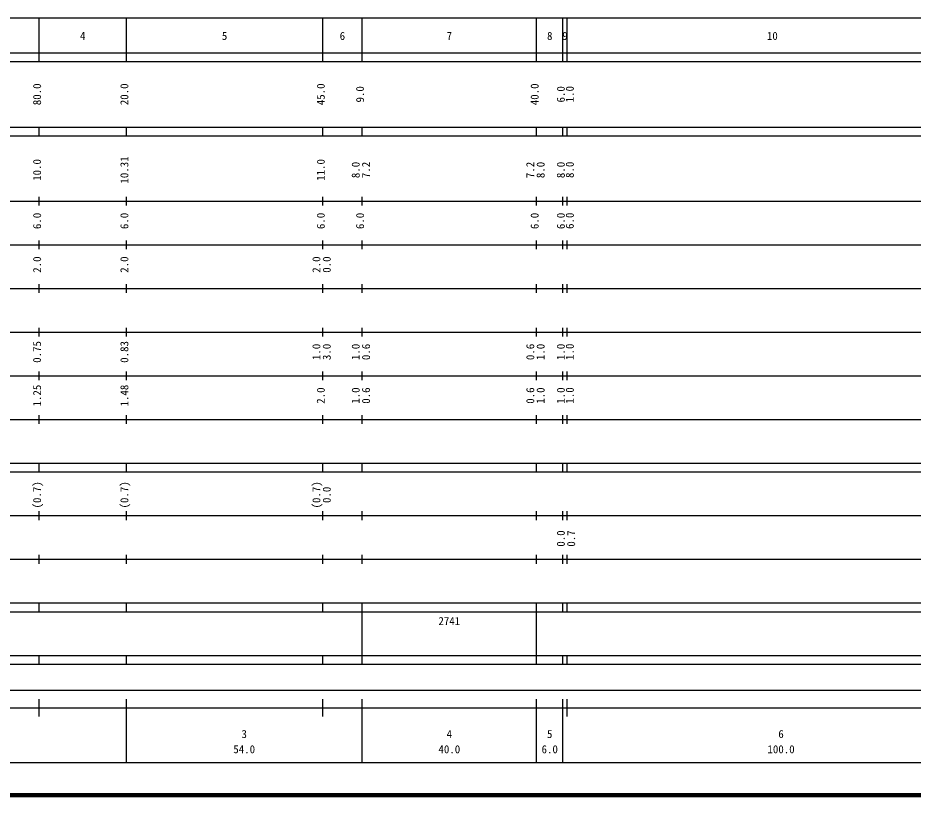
# Model space of a CAD drawing. Units: millimetres on the paper, enlarged 1000 times. Extents: x 40000 to 680000, y 20000 to 380000.
# Drawn here: x 243148 to 448255, y 20000 to 198000 of the extents above; entities that cross this region are included whole.
import ezdxf
from ezdxf.enums import TextEntityAlignment as Align

# ---------------------------------------------------------------- set-up
doc = ezdxf.new("R2010")
doc.units = ezdxf.units.MM
doc.header["$LTSCALE"] = 1000
doc.layers.add('M-TTL', color=2, linetype='Continuous', lineweight=140)
doc.layers.add('M-TTL-BAND', color=7, linetype='Continuous', lineweight=25)
doc.styles.add('ＭＳ ゴシック', font='')
doc.styles.get('ＭＳ ゴシック').set_extended_font_data('MS Gothic')

msp = doc.modelspace()

# ---------------------------------------------------------------- linework, layer by layer
at = {"layer": 'M-TTL'}
msp.add_line((40000, 20000), (680000, 20000), dxfattribs=at)
at = {"layer": 'M-TTL-BAND'}
for p, q in [((68000, 198000), (579000, 198000)), ((248000, 188000), (248000, 198000)), ((268000, 188000), (268000, 198000)), ((313000, 188000), (313000, 198000)), ((322000, 188000), (322000, 198000)), ((362000, 188000), (362000, 198000)), ((368000, 188000), (368000, 198000)), ((369000, 188000), (369000, 198000)), ((40000, 190000), (579000, 190000)), ((40000, 188000), (579000, 188000)), ((40000, 173000), (579000, 173000)), ((248000, 171000), (248000, 173000)), ((268000, 171000), (268000, 173000)), ((313000, 171000), (313000, 173000)), ((322000, 171000), (322000, 173000)), ((362000, 171000), (362000, 173000)), ((368000, 171000), (368000, 173000)), ((369000, 171000), (369000, 173000)), ((40000, 171000), (579000, 171000)), ((40000, 156000), (579000, 156000)), ((248000, 155000), (248000, 157000)), ((268000, 155000), (268000, 157000)), ((313000, 155000), (313000, 157000)), ((322000, 155000), (322000, 157000)), ((362000, 155000), (362000, 157000)), ((368000, 155000), (368000, 157000)), ((369000, 155000), (369000, 157000)), ((46000, 146000), (579000, 146000)), ((248000, 145000), (248000, 147000)), ((268000, 145000), (268000, 147000)), ((313000, 145000), (313000, 147000)), ((322000, 145000), (322000, 147000)), ((362000, 145000), (362000, 147000)), ((368000, 145000), (368000, 147000)), ((369000, 145000), (369000, 147000)), ((52000, 136000), (579000, 136000)), ((248000, 135000), (248000, 137000)), ((268000, 135000), (268000, 137000)), ((313000, 135000), (313000, 137000)), ((322000, 135000), (322000, 137000)), ((362000, 135000), (362000, 137000)), ((368000, 135000), (368000, 137000)), ((369000, 135000), (369000, 137000)), ((46000, 126000), (579000, 126000)), ((248000, 125000), (248000, 127000)), ((268000, 125000), (268000, 127000)), ((313000, 125000), (313000, 127000)), ((322000, 125000), (322000, 127000)), ((362000, 125000), (362000, 127000)), ((368000, 125000), (368000, 127000)), ((369000, 125000), (369000, 127000)), ((248000, 115000), (248000, 117000)), ((268000, 115000), (268000, 117000)), ((313000, 115000), (313000, 117000)), ((322000, 115000), (322000, 117000)), ((362000, 115000), (362000, 117000)), ((368000, 115000), (368000, 117000)), ((369000, 115000), (369000, 117000)), ((52000, 116000), (579000, 116000)), ((248000, 105000), (248000, 107000)), ((268000, 105000), (268000, 107000)), ((313000, 105000), (313000, 107000)), ((322000, 105000), (322000, 107000)), ((362000, 105000), (362000, 107000)), ((368000, 105000), (368000, 107000)), ((369000, 105000), (369000, 107000)), ((46000, 106000), (579000, 106000)), ((40000, 96000), (579000, 96000)), ((248000, 94000), (248000, 96000)), ((268000, 94000), (268000, 96000)), ((313000, 94000), (313000, 96000)), ((322000, 94000), (322000, 96000)), ((362000, 94000), (362000, 96000)), ((368000, 94000), (368000, 96000)), ((369000, 94000), (369000, 96000)), ((40000, 94000), (579000, 94000)), ((248000, 83000), (248000, 85000)), ((268000, 83000), (268000, 85000)), ((313000, 83000), (313000, 85000)), ((322000, 83000), (322000, 85000)), ((362000, 83000), (362000, 85000)), ((368000, 83000), (368000, 85000)), ((369000, 83000), (369000, 85000)), ((49000, 84000), (579000, 84000)), ((40000, 74000), (579000, 74000)), ((248000, 73000), (248000, 75000)), ((268000, 73000), (268000, 75000)), ((313000, 73000), (313000, 75000)), ((322000, 73000), (322000, 75000)), ((362000, 73000), (362000, 75000)), ((368000, 73000), (368000, 75000)), ((369000, 73000), (369000, 75000)), ((40000, 64000), (579000, 64000)), ((248000, 62000), (248000, 64000)), ((268000, 62000), (268000, 64000)), ((313000, 62000), (313000, 64000)), ((322000, 62000), (322000, 64000)), ((362000, 62000), (362000, 64000)), ((368000, 62000), (368000, 64000)), ((369000, 62000), (369000, 64000)), ((40000, 62000), (579000, 62000)), ((322000, 52000), (322000, 62000)), ((362000, 52000), (362000, 62000)), ((40000, 52000), (579000, 52000)), ((248000, 50000), (248000, 52000)), ((268000, 50000), (268000, 52000)), ((313000, 50000), (313000, 52000)), ((322000, 50000), (322000, 52000)), ((362000, 50000), (362000, 52000)), ((368000, 50000), (368000, 52000)), ((369000, 50000), (369000, 52000)), ((40000, 50000), (579000, 50000)), ((71000, 44000), (565000, 44000)), ((248000, 38000), (248000, 42000)), ((268000, 27500), (268000, 42000)), ((313000, 38000), (313000, 42000)), ((322000, 27500), (322000, 42000)), ((362000, 27500), (362000, 42000)), ((368000, 27500), (368000, 42000)), ((369000, 38000), (369000, 42000)), ((40000, 40000), (579000, 40000)), ((68000, 27500), (579000, 27500))]:
    msp.add_line(p, q, dxfattribs=at)

# ---------------------------------------------------------------- texts
at = {"layer": 'M-TTL-BAND', "style": 'ＭＳ ゴシック'}
for s, p in [('4', (258000, 192405)), ('5', (290500, 192405)), ('6', (317500, 192405)), ('7', (342000, 192405)), ('8', (365000, 192405)), ('9', (368500, 192405)), ('10', (416000, 192405)), ('3', (295000, 32523)), ('6', (418000, 32523)), ('4', (342000, 32523)), ('5', (365000, 32523)), ('54.0', (295000, 29033)), ('40.0', (342000, 29033)), ('6.0', (365000, 29033)), ('100.0', (418000, 29033))]:
    msp.add_text(s, height=1833, dxfattribs=at).set_placement(p, align=Align.BOTTOM_CENTER)
for s, p in [('80.0', (249000, 180500)), ('20.0', (269000, 180500)), ('45.0', (314000, 180500)), ('40.0', (363000, 180500)), ('9.0', (323000, 180500)), ('6.0', (369000, 180500)), ('1.0', (371062, 180535)), ('10.31', (269000, 163174)), ('10.0', (249000, 163174)), ('11.0', (314000, 163174)), ('8.0', (322000, 163174)), ('7.2', (324370, 163174)), ('7.2', (362000, 163174)), ('8.0', (364370, 163174)), ('8.0', (369000, 163174)), ('8.0', (371062, 163209)), ('6.0', (249000, 151500)), ('6.0', (269000, 151500)), ('6.0', (314000, 151500)), ('6.0', (323000, 151500)), ('6.0', (363000, 151500)), ('6.0', (369000, 151500)), ('6.0', (371062, 151535)), ('2.0', (249000, 141500)), ('2.0', (269000, 141500)), ('2.0', (313000, 141500)), ('0.0', (315370, 141500)), ('0.75', (249000, 121500)), ('0.83', (269000, 121500)), ('1.0', (313000, 121500)), ('3.0', (315370, 121500)), ('1.0', (322000, 121500)), ('0.6', (324370, 121500)), ('0.6', (362000, 121500)), ('1.0', (364370, 121500)), ('1.0', (369000, 121500)), ('1.0', (371062, 121535)), ('1.25', (249000, 111500)), ('1.48', (269000, 111500)), ('2.0', (314000, 111500)), ('1.0', (322000, 111500)), ('0.6', (324370, 111500)), ('0.6', (362000, 111500)), ('1.0', (364370, 111500)), ('1.0', (369000, 111500)), ('1.0', (371062, 111535)), ('(0.7)', (249000, 88764)), ('(0.7)', (269000, 88764)), ('(0.7)', (313000, 88764)), ('0.0', (315370, 88764)), ('0.0', (369000, 78764)), ('0.7', (371370, 78764))]:
    msp.add_text(s, height=1833, rotation=90, dxfattribs=at).set_placement(p, align=Align.BOTTOM_CENTER)
msp.add_text('2741', height=1833, dxfattribs=at).set_placement((339500, 58405), align=Align.BOTTOM_LEFT)

doc.saveas('drawing.dxf')
